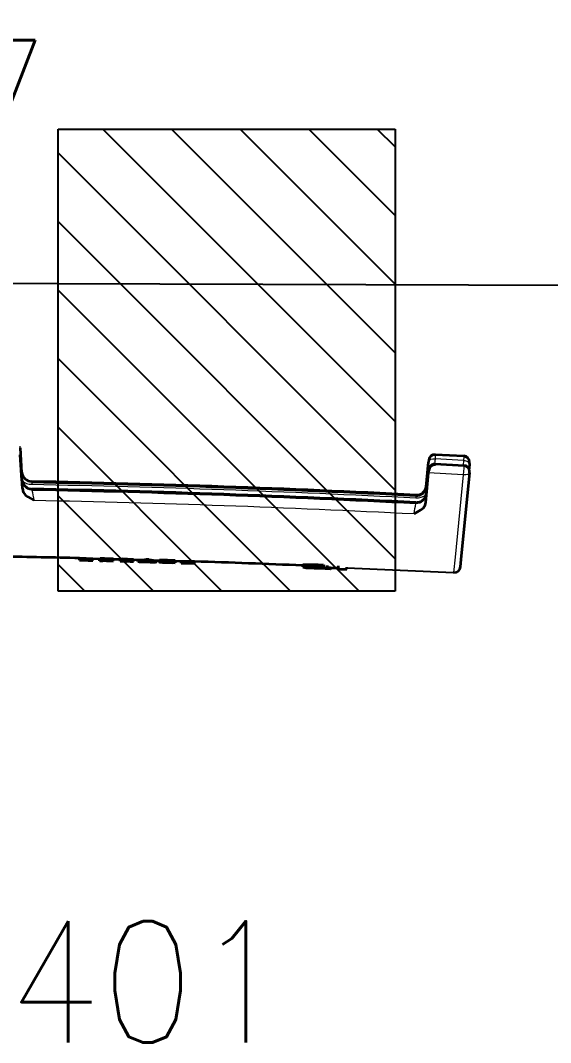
# Model space of a CAD drawing. Header units: inches. Extents: x 47316 to 59086, y 3141 to 11743.
# Drawn here: x 51883.05 to 51893.98, y 5679.12 to 5700.19 of the extents above; entities that cross this region are included whole.
import ezdxf

# ---------------------------------------------------------------- set-up
doc = ezdxf.new("R2010")
doc.units = ezdxf.units.IN
doc.header["$MEASUREMENT"] = 0
doc.styles.get("Standard").update_dxf_attribs({"font": ''})
doc.styles.get('Standard').set_extended_font_data('SimSun')
doc.linetypes.add('_VH_OTCON', pattern='A,0.0001,[7,VeSys.shx,S=0.1,R=0,X=0,Y=0],-0.4,[7,VeSys.shx,S=0.1,R=0,X=0,Y=0],-0.4,["X",Standard,S=1,R=0,X=-0.5,Y=-0.5],-0.0001,[7,VeSys.shx,S=0.1,R=0,X=0,Y=0],-0.4', length=1.2002)

msp = doc.modelspace()

# ---------------------------------------------------------------- linework, layer by layer
at = {"color": 0}
for p, q in [((51883.825, 5688.429), (51883.825, 5697.954)), ((51883.825, 5697.954), (51890.777, 5697.954)), ((51890.777, 5691.926), (51884.748, 5697.954)), ((51890.777, 5693.34), (51886.163, 5697.954)), ((51890.777, 5694.754), (51887.577, 5697.954)), ((51890.777, 5696.168), (51888.991, 5697.954)), ((51890.777, 5697.583), (51890.405, 5697.954)), ((51890.777, 5697.954), (51890.777, 5688.429)), ((51890.777, 5690.512), (51883.825, 5697.463)), ((51890.777, 5689.097), (51883.825, 5696.049)), ((51890.031, 5688.429), (51883.825, 5694.635)), ((51888.617, 5688.429), (51883.825, 5693.221)), ((51887.203, 5688.429), (51883.825, 5691.807)), ((51885.789, 5688.429), (51883.825, 5690.392)), ((51884.374, 5688.429), (51883.825, 5688.978)), ((51890.777, 5688.429), (51883.825, 5688.429))]:
    msp.add_line(p, q, dxfattribs=at)
at = {"color": 7, "lineweight": 13, "ltscale": 0.032467}
msp.add_line((51883.077, 5690.873), (51883.042, 5691.418), dxfattribs=at)
at = {"color": 7, "lineweight": 35, "ltscale": 0.030551}
msp.add_line((51883.078, 5690.87), (51883.045, 5691.382), dxfattribs=at)
at = {"color": 7, "lineweight": 35, "ltscale": 0.031085}
msp.add_line((51883.077, 5690.719), (51883.042, 5691.241), dxfattribs=at)
at = {"color": 7, "lineweight": 35, "ltscale": 0.003408}
msp.add_line((51883.042, 5691.219), (51883.046, 5691.161), dxfattribs=at)
at = {"color": 7, "lineweight": 35, "ltscale": 0.03663}
msp.add_line((51883.087, 5690.547), (51883.046, 5691.161), dxfattribs=at)
at = {"color": 7, "lineweight": 35, "ltscale": 0.030359}
msp.add_line((51891.416, 5690.577), (51891.464, 5691.085), dxfattribs=at)
at = {"color": 7, "lineweight": 13, "ltscale": 0.031559}
msp.add_line((51891.469, 5691.116), (51891.419, 5690.588), dxfattribs=at)
at = {"color": 7, "lineweight": 35, "ltscale": 0.003135}
msp.add_line((51891.469, 5691.138), (51891.464, 5691.085), dxfattribs=at)
at = {"color": 7, "lineweight": 13, "ltscale": 0.001309}
msp.add_line((51891.469, 5691.116), (51891.469, 5691.138), dxfattribs=at)
at = {"color": 7, "lineweight": 13, "ltscale": 0.006085}
msp.add_line((51891.597, 5691.154), (51891.587, 5691.052), dxfattribs=at)
at = {"color": 7, "lineweight": 35, "ltscale": 0.00026241}
msp.add_line((51891.596, 5691.247), (51891.601, 5691.247), dxfattribs=at)
at = {"color": 7, "lineweight": 35, "ltscale": 0.03531}
msp.add_line((51891.596, 5691.247), (51892.189, 5691.216), dxfattribs=at)
at = {"color": 7, "lineweight": 13, "ltscale": 0.004487}
for p, q in [((51891.601, 5691.229), (51891.597, 5691.154)), ((51892.189, 5691.198), (51892.185, 5691.123))]:
    msp.add_line(p, q, dxfattribs=at)
at = {"color": 7, "lineweight": 13, "ltscale": 0.035039}
msp.add_line((51892.185, 5691.123), (51891.597, 5691.154), dxfattribs=at)
at = {"color": 7, "lineweight": 13, "ltscale": 0.001048}
for p, q in [((51891.601, 5691.229), (51891.601, 5691.247)), ((51892.189, 5691.216), (51892.189, 5691.198)), ((51891.602, 5691.035), (51891.602, 5691.052)), ((51892.189, 5691.021), (51892.19, 5691.003))]:
    msp.add_line(p, q, dxfattribs=at)
at = {"color": 7, "lineweight": 13, "ltscale": 0.035049}
for p, q in [((51891.601, 5691.247), (51892.189, 5691.216)), ((51892.189, 5691.198), (51891.601, 5691.229)), ((51892.189, 5691.021), (51891.602, 5691.052)), ((51892.19, 5691.003), (51891.602, 5691.035))]:
    msp.add_line(p, q, dxfattribs=at)
at = {"color": 7, "lineweight": 13, "ltscale": 0.006035}
msp.add_line((51892.185, 5691.123), (51892.175, 5691.022), dxfattribs=at)
at = {"color": 7, "lineweight": 35, "ltscale": 0.001048}
for p, q in [((51892.308, 5691.073), (51892.308, 5691.09)), ((51892.309, 5690.878), (51892.309, 5690.896))]:
    msp.add_line(p, q, dxfattribs=at)
at = {"color": 7, "lineweight": 13, "ltscale": 0.000421368}
msp.add_line((51883.077, 5690.878), (51883.077, 5690.886), dxfattribs=at)
at = {"color": 7, "lineweight": 13, "ltscale": 0.000717926}
msp.add_line((51883.077, 5690.885), (51883.077, 5690.873), dxfattribs=at)
at = {"color": 7, "lineweight": 35, "ltscale": 0.036293}
msp.add_line((51891.405, 5690.258), (51891.465, 5690.865), dxfattribs=at)
at = {"color": 7, "lineweight": 13, "ltscale": 0.030225}
msp.add_line((51891.469, 5690.939), (51891.42, 5690.433), dxfattribs=at)
at = {"color": 7, "lineweight": 35, "ltscale": 0.030237}
msp.add_line((51891.42, 5690.433), (51891.47, 5690.939), dxfattribs=at)
at = {"color": 7, "lineweight": 35, "ltscale": 0.003098}
msp.add_line((51891.465, 5690.865), (51891.47, 5690.917), dxfattribs=at)
at = {"color": 7, "lineweight": 13, "ltscale": 0.042653}
msp.add_line((51892.18, 5690.827), (51891.465, 5690.865), dxfattribs=at)
at = {"color": 7, "lineweight": 13, "ltscale": 0.00131}
msp.add_line((51891.47, 5690.917), (51891.469, 5690.939), dxfattribs=at)
at = {"color": 7, "lineweight": 35, "ltscale": 0.035049}
msp.add_line((51891.602, 5691.052), (51892.189, 5691.021), dxfattribs=at)
at = {"color": 7, "lineweight": 13, "ltscale": 0.008221}
msp.add_line((51892.188, 5690.965), (51892.18, 5690.827), dxfattribs=at)
at = {"color": 7, "lineweight": 13, "ltscale": 0.002304}
msp.add_line((51892.19, 5691.003), (51892.188, 5690.965), dxfattribs=at)
at = {"color": 7, "lineweight": 35, "ltscale": 0.006682}
msp.add_line((51892.307, 5691.06), (51892.297, 5690.949), dxfattribs=at)
at = {"color": 7, "lineweight": 35, "ltscale": 0.000737128}
msp.add_line((51892.307, 5691.06), (51892.308, 5691.073), dxfattribs=at)
at = {"color": 7, "lineweight": 35, "ltscale": 0.000723718}
msp.add_line((51892.308, 5690.866), (51892.309, 5690.878), dxfattribs=at)
at = {"color": 7, "lineweight": 35, "ltscale": 3.68192e-05}
msp.add_line((51892.308, 5690.865), (51892.308, 5690.866), dxfattribs=at)
at = {"color": 7, "lineweight": 35, "ltscale": 0.000260537}
msp.add_line((51883.078, 5690.715), (51883.077, 5690.719), dxfattribs=at)
at = {"color": 7, "lineweight": 13, "ltscale": 0.000717545}
msp.add_line((51883.077, 5690.719), (51883.077, 5690.707), dxfattribs=at)
at = {"color": 7, "lineweight": 13, "ltscale": 0.009543}
msp.add_line((51883.077, 5690.707), (51883.087, 5690.547), dxfattribs=at)
at = {"color": 7, "lineweight": 13, "ltscale": 0.001308}
for p, q in [((51883.282, 5690.689), (51883.282, 5690.667)), ((51883.283, 5690.533), (51883.283, 5690.511)), ((51891.199, 5690.41), (51891.2, 5690.388)), ((51891.2, 5690.232), (51891.2, 5690.254))]:
    msp.add_line(p, q, dxfattribs=at)
at = {"color": 7, "lineweight": 13, "ltscale": 0.000565755}
msp.add_line((51891.418, 5690.59), (51891.419, 5690.6), dxfattribs=at)
at = {"color": 7, "lineweight": 13, "ltscale": 0.000695419}
msp.add_line((51891.419, 5690.599), (51891.419, 5690.588), dxfattribs=at)
at = {"color": 7, "lineweight": 13, "ltscale": 0.009777}
msp.add_line((51891.405, 5690.258), (51891.42, 5690.422), dxfattribs=at)
at = {"color": 7, "lineweight": 13, "ltscale": 0.000695801}
msp.add_line((51891.42, 5690.422), (51891.42, 5690.433), dxfattribs=at)
at = {"color": 7, "lineweight": 35, "ltscale": 0.002499}
for p, q in [((51884.264, 5689.069), (51884.264, 5689.111)), ((51884.542, 5689.059), (51884.542, 5689.101)), ((51884.542, 5689.059), (51884.542, 5689.101)), ((51884.958, 5689.048), (51884.957, 5689.09)), ((51885.1, 5689.045), (51885.1, 5689.087)), ((51885.108, 5689.047), (51885.108, 5689.089)), ((51885.637, 5689.039), (51885.636, 5689.081)), ((51885.917, 5689.023), (51885.917, 5689.065)), ((51886.238, 5689.019), (51886.238, 5689.061)), ((51886.359, 5689.007), (51886.359, 5689.049)), ((51888.869, 5688.928), (51888.869, 5688.97)), ((51889.294, 5688.921), (51889.293, 5688.963)), ((51889.605, 5688.906), (51889.605, 5688.948)), ((51889.777, 5688.879), (51889.777, 5688.921))]:
    msp.add_line(p, q, dxfattribs=at)
at = {"color": 7, "lineweight": 35, "ltscale": 0.000119402}
msp.add_line((51884.264, 5689.069), (51884.264, 5689.067), dxfattribs=at)
at = {"color": 7, "lineweight": 35, "ltscale": 0.013135}
msp.add_line((51884.264, 5689.067), (51884.485, 5689.06), dxfattribs=at)
at = {"color": 7, "lineweight": 35, "ltscale": 0.010787}
msp.add_line((51884.445, 5689.061), (51884.264, 5689.066), dxfattribs=at)
at = {"color": 7, "lineweight": 35, "ltscale": 0.002343}
msp.add_line((51884.485, 5689.06), (51884.445, 5689.061), dxfattribs=at)
at = {"color": 7, "lineweight": 35, "ltscale": 0.00577}
msp.add_line((51884.445, 5689.061), (51884.542, 5689.059), dxfattribs=at)
at = {"color": 7, "lineweight": 35, "ltscale": 0.008583}
msp.add_line((51884.542, 5689.101), (51884.686, 5689.097), dxfattribs=at)
at = {"color": 7, "lineweight": 35, "ltscale": 0.002498}
for p, q in [((51884.68, 5689.056), (51884.68, 5689.098)), ((51884.688, 5689.058), (51884.688, 5689.1)), ((51885.378, 5689.037), (51885.378, 5689.079)), ((51885.697, 5689.037), (51885.697, 5689.079)), ((51886.081, 5689.024), (51886.081, 5689.066)), ((51886.637, 5689.002), (51886.637, 5689.044)), ((51886.637, 5689.001), (51886.637, 5689.042)), ((51889.314, 5688.906), (51889.314, 5688.948)), ((51889.321, 5688.903), (51889.32, 5688.945)), ((51889.382, 5688.916), (51889.382, 5688.958))]:
    msp.add_line(p, q, dxfattribs=at)
at = {"color": 7, "lineweight": 35, "ltscale": 0.000352466}
msp.add_line((51884.686, 5689.055), (51884.68, 5689.056), dxfattribs=at)
at = {"color": 7, "lineweight": 35, "ltscale": 0.003355}
msp.add_line((51884.686, 5689.055), (51884.743, 5689.054), dxfattribs=at)
at = {"color": 7, "lineweight": 35, "ltscale": 0.003052}
for p, q in [((51884.688, 5689.058), (51884.739, 5689.056)), ((51885.159, 5689.045), (51885.108, 5689.047))]:
    msp.add_line(p, q, dxfattribs=at)
at = {"color": 7, "lineweight": 35, "ltscale": 0.004641}
msp.add_line((51884.821, 5689.052), (51884.743, 5689.054), dxfattribs=at)
at = {"color": 7, "lineweight": 35, "ltscale": 0.00404}
msp.add_line((51884.821, 5689.052), (51884.888, 5689.05), dxfattribs=at)
at = {"color": 7, "lineweight": 35, "ltscale": 0.004115}
msp.add_line((51884.888, 5689.05), (51884.958, 5689.048), dxfattribs=at)
at = {"color": 7, "lineweight": 35, "ltscale": 3.40215e-05}
for p, q in [((51884.906, 5689.05), (51884.907, 5689.05)), ((51885.327, 5689.038), (51885.326, 5689.038))]:
    msp.add_line(p, q, dxfattribs=at)
at = {"color": 7, "lineweight": 35, "ltscale": 0.008857}
msp.add_line((51884.957, 5689.09), (51885.106, 5689.086), dxfattribs=at)
at = {"color": 7, "lineweight": 35, "ltscale": 0.000349835}
msp.add_line((51885.1, 5689.045), (51885.106, 5689.044), dxfattribs=at)
at = {"color": 7, "lineweight": 35, "ltscale": 7.32779e-05}
msp.add_line((51885.107, 5689.086), (51885.106, 5689.086), dxfattribs=at)
at = {"color": 7, "lineweight": 35, "ltscale": 0.003356}
msp.add_line((51885.106, 5689.044), (51885.163, 5689.043), dxfattribs=at)
at = {"color": 7, "lineweight": 35, "ltscale": 0.004642}
msp.add_line((51885.163, 5689.043), (51885.241, 5689.041), dxfattribs=at)
at = {"color": 7, "lineweight": 35, "ltscale": 0.004044}
msp.add_line((51885.309, 5689.039), (51885.241, 5689.041), dxfattribs=at)
at = {"color": 7, "lineweight": 35, "ltscale": 0.004109}
msp.add_line((51885.309, 5689.039), (51885.378, 5689.037), dxfattribs=at)
at = {"color": 7, "lineweight": 35, "ltscale": 0.009544}
msp.add_line((51885.377, 5689.079), (51885.538, 5689.074), dxfattribs=at)
at = {"color": 7, "lineweight": 35, "ltscale": 0.002187}
for p, q in [((51885.465, 5689.039), (51885.464, 5689.076)), ((51885.858, 5689.028), (51885.858, 5689.065))]:
    msp.add_line(p, q, dxfattribs=at)
at = {"color": 7, "lineweight": 35, "ltscale": 0.001629}
msp.add_line((51885.465, 5689.039), (51885.492, 5689.036), dxfattribs=at)
at = {"color": 7, "lineweight": 35, "ltscale": 0.003704}
msp.add_line((51885.538, 5689.032), (51885.6, 5689.03), dxfattribs=at)
at = {"color": 7, "lineweight": 35, "ltscale": 0.007869}
msp.add_line((51885.594, 5689.031), (51885.726, 5689.027), dxfattribs=at)
at = {"color": 7, "lineweight": 35, "ltscale": 0.003577}
for p, q in [((51885.697, 5689.079), (51885.636, 5689.081)), ((51885.697, 5689.037), (51885.637, 5689.039))]:
    msp.add_line(p, q, dxfattribs=at)
at = {"color": 7, "lineweight": 35, "ltscale": 0.003444}
msp.add_line((51885.731, 5689.027), (51885.789, 5689.025), dxfattribs=at)
at = {"color": 7, "lineweight": 35, "ltscale": 0.007771}
msp.add_line((51885.789, 5689.067), (51885.92, 5689.063), dxfattribs=at)
at = {"color": 7, "lineweight": 35, "ltscale": 0.001512}
msp.add_line((51885.858, 5689.028), (51885.832, 5689.026), dxfattribs=at)
at = {"color": 7, "lineweight": 35, "ltscale": 0.015365}
msp.add_line((51885.98, 5689.019), (51886.238, 5689.011), dxfattribs=at)
at = {"color": 7, "lineweight": 35, "ltscale": 0.009356}
for p, q in [((51886.238, 5689.061), (51886.081, 5689.066)), ((51886.238, 5689.019), (51886.081, 5689.024))]:
    msp.add_line(p, q, dxfattribs=at)
at = {"color": 7, "lineweight": 35, "ltscale": 0.006054}
for p, q in [((51886.182, 5689.018), (51886.081, 5689.021)), ((51886.081, 5689.016), (51886.182, 5689.013))]:
    msp.add_line(p, q, dxfattribs=at)
at = {"color": 7, "lineweight": 35, "ltscale": 0.000282669}
msp.add_line((51886.081, 5689.016), (51886.081, 5689.021), dxfattribs=at)
at = {"color": 7, "lineweight": 35, "ltscale": 0.00028306}
msp.add_line((51886.182, 5689.018), (51886.182, 5689.013), dxfattribs=at)
at = {"color": 7, "lineweight": 35, "ltscale": 0.000472656}
msp.add_line((51886.238, 5689.053), (51886.238, 5689.061), dxfattribs=at)
at = {"color": 7, "lineweight": 35, "ltscale": 0.002188}
msp.add_line((51886.238, 5689.016), (51886.238, 5689.053), dxfattribs=at)
at = {"color": 7, "lineweight": 35, "ltscale": 0.00723}
msp.add_line((51886.238, 5689.053), (51886.359, 5689.049), dxfattribs=at)
at = {"color": 7, "lineweight": 35, "ltscale": 0.000472275}
msp.add_line((51886.238, 5689.011), (51886.238, 5689.019), dxfattribs=at)
at = {"color": 7, "lineweight": 35, "ltscale": 0.000186542}
msp.add_line((51886.238, 5689.016), (51886.238, 5689.013), dxfattribs=at)
at = {"color": 7, "lineweight": 35, "ltscale": 0.000122848}
msp.add_line((51886.238, 5689.013), (51886.238, 5689.011), dxfattribs=at)
at = {"color": 7, "lineweight": 35, "ltscale": 0.005849}
msp.add_line((51886.359, 5689.007), (51886.457, 5689.004), dxfattribs=at)
at = {"color": 7, "lineweight": 35, "ltscale": 0.002422}
msp.add_line((51886.457, 5689.004), (51886.417, 5689.005), dxfattribs=at)
at = {"color": 7, "lineweight": 35, "ltscale": 0.013129}
msp.add_line((51886.637, 5689), (51886.417, 5689.005), dxfattribs=at)
at = {"color": 7, "lineweight": 35, "ltscale": 0.010712}
msp.add_line((51886.637, 5688.999), (51886.457, 5689.004), dxfattribs=at)
at = {"color": 7, "lineweight": 35, "ltscale": 0.000120165}
msp.add_line((51886.637, 5689), (51886.637, 5689.002), dxfattribs=at)
at = {"color": 7, "lineweight": 35, "ltscale": 9.0793e-05}
msp.add_line((51886.637, 5689), (51886.637, 5688.999), dxfattribs=at)
at = {"color": 7, "lineweight": 35, "ltscale": 0.010186}
msp.add_line((51888.939, 5688.912), (51889.11, 5688.904), dxfattribs=at)
at = {"color": 7, "lineweight": 35, "ltscale": 0.002149}
msp.add_line((51889.11, 5688.904), (51889.146, 5688.904), dxfattribs=at)
at = {"color": 7, "lineweight": 35, "ltscale": 0.012321}
msp.add_line((51889.114, 5688.91), (51889.321, 5688.903), dxfattribs=at)
at = {"color": 7, "lineweight": 35, "ltscale": 0.006904}
msp.add_line((51889.321, 5688.903), (51889.436, 5688.891), dxfattribs=at)
at = {"color": 7, "lineweight": 35, "ltscale": 0.000415289}
msp.add_line((51889.436, 5688.891), (51889.443, 5688.891), dxfattribs=at)
at = {"color": 7, "lineweight": 35, "ltscale": 0.001529}
msp.add_line((51889.751, 5688.878), (51889.777, 5688.879), dxfattribs=at)
msp.add_line((51891.978, 5688.807), (51889.777, 5688.9))
at = {"color": 7, "lineweight": 35, "ltscale": 0.00012454}
msp.add_line((51891.978, 5688.807), (51891.978, 5688.809), dxfattribs=at)
at = {"color": 0, "linetype": '_VH_OTCON', "ltscale": 5}
msp.add_lwpolyline([(51955.929, 5719.529), (51955.929, 5694.529), (51877.433, 5694.78)], dxfattribs=at)
at = {"color": 7, "lineweight": 13}
for points in [[(51883.282, 5690.667), (51883.184, 5690.695), (51883.133, 5690.737), (51883.098, 5690.789), (51883.077, 5690.873)], [(51883.283, 5690.533), (51883.177, 5690.562), (51883.113, 5690.62), (51883.078, 5690.715)], [(51892.18, 5690.827), (51892.014, 5689.13), (51891.979, 5688.811), (51891.979, 5688.807), (51891.978, 5688.807)], [(51891.42, 5690.433), (51891.402, 5690.369), (51891.361, 5690.313), (51891.311, 5690.277), (51891.2, 5690.254)]]:
    msp.add_lwpolyline(points, dxfattribs=at)
at = {"color": 7, "lineweight": 35}
for points in [[(51892.308, 5690.865), (51892.138, 5689.154), (51892.113, 5688.929), (51892.101, 5688.881), (51892.071, 5688.84), (51892.028, 5688.814), (51891.979, 5688.807)], [(51883.078, 5690.715), (51883.113, 5690.621), (51883.193, 5690.554), (51883.283, 5690.533)], [(51883.087, 5690.547), (51883.103, 5690.47), (51883.15, 5690.409), (51883.202, 5690.373), (51883.325, 5690.302)], [(51891.419, 5690.588), (51891.395, 5690.504), (51891.343, 5690.438), (51891.271, 5690.398), (51891.2, 5690.388)], [(51891.165, 5690.025), (51891.305, 5690.102), (51891.358, 5690.148), (51891.391, 5690.198), (51891.405, 5690.258)], [(51891.2, 5690.254), (51891.309, 5690.276), (51891.388, 5690.345), (51891.42, 5690.434)], [(51884.958, 5689.09), (51884.957, 5689.09), (51884.956, 5689.091), (51884.78, 5689.103), (51884.688, 5689.1)], [(51884.958, 5689.048), (51884.957, 5689.049), (51884.946, 5689.051), (51884.724, 5689.061), (51884.688, 5689.058)], [(51885.378, 5689.079), (51885.377, 5689.079), (51885.376, 5689.079), (51885.354, 5689.083), (51885.155, 5689.092), (51885.108, 5689.089)], [(51885.108, 5689.047), (51885.196, 5689.05), (51885.356, 5689.041), (51885.376, 5689.037), (51885.378, 5689.037)], [(51886.081, 5689.066), (51885.924, 5689.066), (51885.918, 5689.065), (51885.917, 5689.065)], [(51885.917, 5689.023), (51885.918, 5689.023), (51885.921, 5689.024), (51885.944, 5689.025), (51886.081, 5689.024)], [(51885.98, 5689.019), (51885.923, 5689.022), (51885.918, 5689.022), (51885.917, 5689.023)], [(51885.974, 5689.021), (51885.976, 5689.021), (51885.984, 5689.022), (51886.081, 5689.021)], [(51886.081, 5689.016), (51885.979, 5689.02), (51885.975, 5689.021), (51885.974, 5689.021)], [(51888.869, 5688.928), (51888.885, 5688.92), (51888.939, 5688.912)], [(51889.475, 5688.888), (51889.417, 5688.895), (51889.397, 5688.902), (51889.385, 5688.911), (51889.382, 5688.916)], [(51889.605, 5688.906), (51889.608, 5688.9), (51889.623, 5688.89), (51889.648, 5688.883), (51889.751, 5688.878)]]:
    msp.add_lwpolyline(points, dxfattribs=at)
for centre, radius, start, end in [((51891.589, 5691.127), 0.12, 86.3998, 174.8976), ((51892.182, 5691.09), 0.126, 0.2443, 86.8717), ((51883.286, 5690.899), 0.21, 185.6403, 268.8607), ((51891.601, 5690.903), 0.132, 89.5648, 174.1016), ((51891.595, 5690.927), 0.126, 156.9126, 174.4152), ((51891.595, 5690.927), 0.126, 87.0043, 156.91), ((51892.183, 5690.895), 0.126, 0.2443, 86.8717), ((51878.302, 5437.114), 253.624, 87.08504, 88.87484), ((51878.302, 5436.959), 253.624, 87.08504, 88.87485), ((51891.21, 5690.62), 0.21, 267.1197, 352.4809), ((51878.302, 5437.023), 252.155, 88.64522, 89.00422), ((51885.154, 5709.62), 20.528, 267.5155, 268.2922), ((51885.154, 5709.577), 20.527, 267.5155, 268.2923), ((51884.673, 5684.025), 5.03, 87.3411, 89.8489), ((51884.79, 5688.201), 0.857, 82.1703, 93.4163), ((51885.086, 5684.052), 4.992, 87.2395, 89.7667), ((51885.209, 5688.19), 0.857, 82.0713, 93.317), ((51885.553, 5689.552), 0.52, 263.2533, 268.35), ((51885.552, 5689.589), 0.515, 268.3656, 279.3984), ((51885.553, 5689.548), 0.516, 268.3638, 279.3911), ((51885.613, 5689.474), 0.444, 268.3449, 277.102), ((51885.743, 5689.425), 0.398, 259.0535, 268.2776), ((51885.803, 5689.528), 0.461, 256.6159, 268.2342), ((51885.803, 5689.486), 0.461, 256.6239, 268.2362), ((51885.803, 5689.476), 0.451, 268.2911, 273.7758), ((51886.907, 5709.462), 20.42, 268.4625, 269.2428), ((51886.907, 5709.419), 20.419, 268.4625, 269.2428), ((51878.302, 5437.02), 252.158, 87.59834, 88.10573), ((51888.96, 5681.388), 7.583, 87.48, 90.6912), ((51888.96, 5681.327), 7.601, 87.4865, 90.6899), ((51889.112, 5689.154), 0.249, 254.0479, 269.5125), ((51888.848, 5678.053), 10.863, 87.5421, 88.9676), ((51889.199, 5689.297), 0.396, 257.5234, 274.2872), ((51889.332, 5688.994), 0.0495, 218.9511, 248.7504), ((51889.332, 5688.952), 0.0495, 218.9495, 248.7528)]:
    msp.add_arc(centre, radius, start, end, dxfattribs=at)
at = {"color": 7, "lineweight": 13}
for centre, radius, start, end in [((51883.027, 5690.869), 0.0499, 4.9673, 40.4596), ((51883.288, 5690.969), 0.339, 231.9604, 268.9401), ((51893.487, 5692.491), 10.395, 190.9776, 192.1551), ((51891.471, 5690.581), 0.0529, 128.4007, 172.0985), ((51879.752, 5692.068), 11.594, 349.8526, 350.8897), ((51891.214, 5690.693), 0.342, 267.2312, 306.4842)]:
    msp.add_arc(centre, radius, start, end, dxfattribs=at)
at = {"color": 7, "lineweight": 13, "extrusion": (0, 0, -1)}
for centre, major_axis, ratio, start_param, end_param in [((51891.594, 5691.104), (-0.126, -0.001), 0.999391, 0.099928, 1.627376), ((51891.594, 5691.104), (0.125, -0.012), 0.400933, 3.145393, 4.697433), ((51892.182, 5691.072), (0.125, -0.012), 0.400968, 4.698434, 6.286986), ((51892.182, 5691.09), (0.126, 0.001), 0.999391, 4.771285, 6.283183), ((51892.182, 5691.072), (0.126, 0.001), 0.999391, 4.771285, 6.283183), ((51883.286, 5690.899), (0.21, 0.001), 0.999391, 1.594709, 3.080506), ((51891.595, 5690.927), (-0.126, -0.001), 0.999391, 0.099928, 1.627376), ((51892.183, 5690.878), (0.125, -0.012), 0.403539, 6.27938, 7.834925), ((51892.183, 5690.895), (0.126, 0.001), 0.999391, 4.771285, 6.283183), ((51892.183, 5690.878), (0.126, 0.001), 0.999391, 4.771285, 6.283183), ((51883.287, 5690.721), (0.21, 0.001), 0.999391, 1.594709, 3.080506), ((51883.28, 5690.541), (-0.002, -0.126), 0.000834, 3.176489, 3.926996), ((51878.3, 5437.422), (253.468, 1.08), 0.999391, 4.736302, 4.767559), ((51878.3, 5437.4), (-253.468, -1.08), 0.999391, 1.594709, 1.625966), ((51878.3, 5437.398), (-253.434, -1.08), 0.999391, 1.594709, 1.625966), ((51878.301, 5437.267), (-253.468, -1.08), 0.999391, 1.594709, 1.625966), ((51878.301, 5437.245), (253.468, 1.08), 0.999391, 4.736302, 4.767559), ((51891.21, 5690.62), (0.21, 0.001), 0.999391, 0.099928, 1.625966), ((51878.301, 5437.241), (253.263, 1.079), 0.999391, 4.736486, 4.767462), ((51891.193, 5690.262), (-0.006, -0.126), 0.001924, 3.176446, 3.926953), ((51891.211, 5690.442), (-0.21, -0.001), 0.999391, 3.24152, 4.767559)]:
    msp.add_ellipse(centre, major_axis=major_axis, ratio=ratio, start_param=start_param, end_param=end_param, dxfattribs=at)
at = {"color": 7, "lineweight": 35, "extrusion": (0, 0, -1)}
for centre, major_axis, start_param, end_param in [((51878.301, 5437.292), (-251.998, -1.074), 1.618433, 1.61924), ((51878.301, 5437.273), (252.037, 1.074), 4.760627, 4.761512)]:
    msp.add_ellipse(centre, major_axis=major_axis, ratio=0.999391, start_param=start_param, end_param=end_param, dxfattribs=at)

# ---------------------------------------------------------------- texts
at = {"color": 21, "linetype": 'Continuous', "lineweight": 15, "insert": (51877.755, 5699.788), "char_height": 2.5, "width": 6.53571, "attachment_point": 1}
msp.add_mtext('\\Fromans.shx;\\W0.9000000000;\\T1.0000000000;\\o\\lC57', dxfattribs=at)
at = {"color": 42, "linetype": 'Continuous', "lineweight": 15, "insert": (51856.26, 5681.624), "char_height": 2.5, "width": 38.03571, "attachment_point": 1}
msp.add_mtext('\\Fromans.shx;\\W0.9000000000;\\T1.0000000000;\\o\\lCLIP : 1 : HDC04401', dxfattribs=at)

doc.saveas('drawing.dxf')
